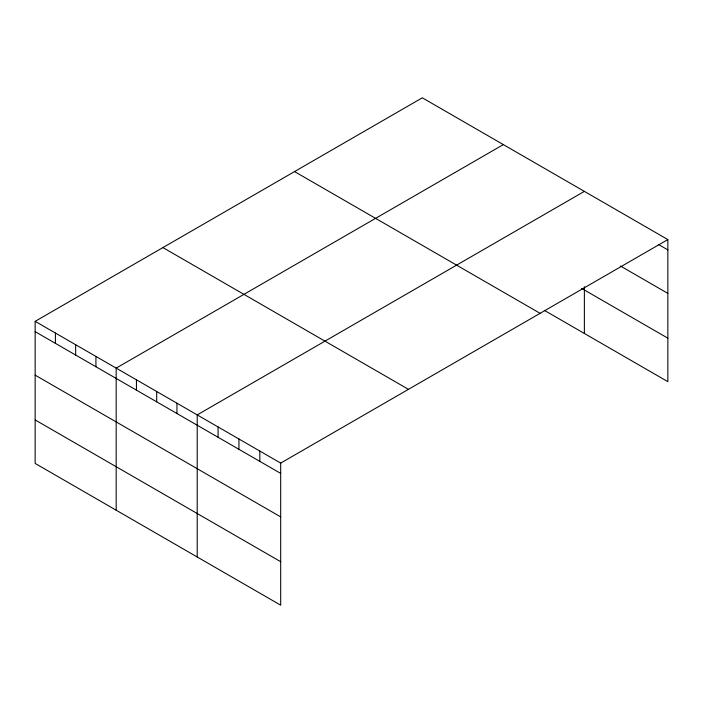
<?xml version="1.0" encoding="UTF-8"?>
<svg xmlns="http://www.w3.org/2000/svg" width="703" height="703" viewBox="0 0 703 703"><rect width="100%" height="100%" fill="white"/><g stroke="black" fill="none" stroke-linecap="round" stroke-linejoin="round"><path stroke-width="1.05" d="M35.15 321.341L280.69 463.101L280.69 605.186L35.15 463.426L35.15 321.341L422.31 97.814L667.85 239.574L667.85 381.659L544.772 310.603M503.339 144.598L116.18 368.117L116.18 510.202M584.369 191.374L197.209 414.902L197.209 556.987M280.69 463.101L667.85 239.574M658.36 244.416L667.85 249.89M620.415 265.989L667.85 293.379M581.601 288.388L667.85 338.178M294.548 171.576L540.089 313.336M162.911 247.579L408.452 389.339M35.15 331.658L280.69 473.418M35.15 375.138L280.69 516.898M35.15 419.937L280.69 561.706M584.369 286.701L584.369 333.459M259.82 451.054L259.82 461.37M238.95 438.997L238.95 449.322M218.079 426.949L218.079 437.266M176.954 403.206L176.954 413.522M156.69 391.509L156.69 401.826M136.435 379.813L136.435 390.13M95.924 356.421L95.924 366.738M75.66 344.725L75.66 355.05M55.405 333.029L55.405 343.354"/></g></svg>
